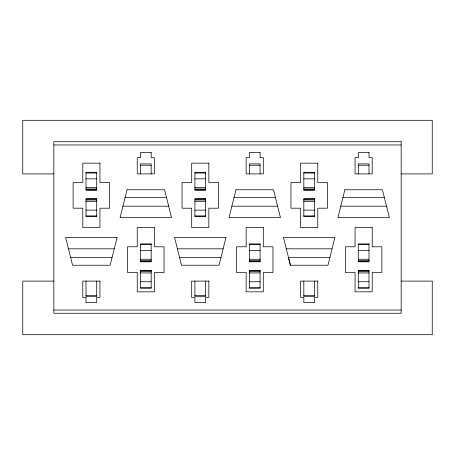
<?xml version="1.0" encoding="UTF-8"?>
<svg xmlns="http://www.w3.org/2000/svg" width="455" height="455" viewBox="0 0 455 455"><rect width="100%" height="100%" fill="white"/><g stroke="black" fill="none" stroke-linecap="round" stroke-linejoin="round"><path stroke-width="0.68" d="M53.838 144.957L401.162 144.957M140.453 165.245L151.174 165.245M249.368 165.245L260.089 165.245M358.284 165.245L369.005 165.245M85.995 173.042L96.716 173.042M194.911 173.042L205.632 173.042M303.826 173.042L314.547 173.042M53.838 173.901L22.75 173.901L22.75 120.302L432.25 120.302L432.25 173.901L401.162 173.901M85.995 178.832L96.716 178.832M194.911 178.832L205.632 178.832M303.826 178.832L314.547 178.832M85.995 187.642L96.716 187.642M194.911 187.642L205.632 187.642M303.826 187.642L314.547 187.642M85.995 188.996L96.716 188.996M194.911 188.996L205.632 188.996M303.826 188.996L314.547 188.996M85.995 189.871L96.716 189.871M194.911 189.871L205.632 189.871M303.826 189.871L314.547 189.871M125.079 197.612L166.547 197.612M233.995 197.612L275.463 197.612M342.905 197.612L384.378 197.612M85.995 199.097L96.716 199.023M194.911 199.097L205.632 199.023M303.826 199.097L314.547 199.023M85.995 199.967L96.716 199.967M194.911 199.967L205.632 199.967M303.826 199.967L314.547 199.967M85.995 201.32L96.716 201.32M194.911 201.32L205.632 201.32M303.826 201.32L314.547 201.32M122.941 206.189L168.686 206.189M231.857 206.189L277.601 206.189M340.772 206.189L386.517 206.189M85.995 210.136L96.716 210.136M194.911 210.136L205.632 210.136M303.826 210.136L314.547 210.136M85.995 215.92L96.716 215.92M194.911 215.92L205.632 215.92M303.826 215.92L314.547 215.92M140.453 244.654L151.174 244.654M249.368 244.654L260.089 244.654M358.284 244.654L369.005 244.654M68.483 248.811L114.228 248.811M177.399 248.811L223.143 248.811M286.314 248.811L332.059 248.811M140.453 250.443L151.174 250.443M249.368 250.443L260.089 250.443M358.284 250.443L369.005 250.443M70.622 257.388L112.095 257.388M179.537 257.388L221.005 257.388M329.921 257.388L288.453 257.388L290.409 265.237L327.964 265.237L334.914 237.362L283.459 237.362L290.409 265.237M140.453 259.253L151.174 259.253M249.368 259.253L260.089 259.253M358.284 259.253L369.005 259.253M140.453 260.607L151.174 260.607M249.368 260.607L260.089 260.607M358.284 260.607L369.005 260.607M140.453 261.551L151.174 261.477M249.368 261.551L260.089 261.477M358.284 261.477L369.005 261.551M140.453 270.702L151.174 270.702M249.368 270.702L260.089 270.702M358.284 270.702L369.005 270.702M140.453 271.578L151.174 271.578M249.368 271.578L260.089 271.578M358.284 271.578L369.005 271.578M140.453 272.932L151.174 272.932M249.368 272.932L260.089 272.932M358.284 272.932L369.005 272.932M53.838 281.099L22.75 281.099L22.75 334.698L432.25 334.698L432.25 281.099L401.162 281.099M140.453 281.742L151.174 281.742M249.368 281.742L260.089 281.742M358.284 281.742L369.005 281.742M140.453 287.532L151.174 287.532M249.368 287.532L260.089 287.532M358.284 287.532L369.005 287.532M85.995 295.329L96.716 295.329M194.911 295.329L205.632 295.329M303.826 295.329L314.547 295.329M53.838 310.043L401.162 310.043M369.005 173.901L369.005 163.897L358.284 163.897L358.284 173.901M314.547 281.099L314.547 296.683L303.826 296.683L303.826 281.099M260.089 173.901L260.089 163.897L249.368 163.897L249.368 173.901M205.632 281.099L205.632 296.683L194.911 296.683L194.911 281.099M151.174 173.901L151.174 163.897L140.453 163.897L140.453 173.901M96.716 281.099L96.716 296.683L85.995 296.683L85.995 281.099M127.036 189.763L120.086 217.638L171.541 217.638L164.591 189.763L127.036 189.763M117.083 237.362L110.138 265.237L72.578 265.237L65.628 237.362L117.083 237.362M235.952 189.763L229.001 217.638L280.456 217.638L273.506 189.763L235.952 189.763M225.999 237.362L219.048 265.237L181.494 265.237L174.544 237.362L225.999 237.362M344.862 189.763L337.917 217.638L389.372 217.638L382.422 189.763L344.862 189.763M401.162 141.738L53.838 141.738L53.838 313.262L401.162 313.262L401.162 141.738M151.174 152.459L140.453 152.459L140.453 157.606L137.239 157.606L137.239 173.901L154.393 173.901L154.393 157.606L151.174 157.606L151.174 152.459M260.089 152.459L249.368 152.459L249.368 157.606L246.155 157.606L246.155 173.901L263.303 173.901L263.303 157.606L260.089 157.606L260.089 152.459M369.005 152.459L358.284 152.459L358.284 157.606L355.065 157.606L355.065 173.901L372.218 173.901L372.218 157.606L369.005 157.606L369.005 152.459M99.935 163.18L82.782 163.18L82.782 182.478L73.136 182.478L73.136 208.202L82.782 208.202L82.782 227.5L99.935 227.5L99.935 208.202L109.581 208.202L109.581 182.478L99.935 182.478L99.935 163.18M208.845 163.18L191.697 163.18L191.697 182.478L182.045 182.478L182.045 208.202L191.697 208.202L191.697 227.5L208.845 227.5L208.845 208.202L218.497 208.202L218.497 182.478L208.845 182.478L208.845 163.18M317.761 163.18L300.607 163.18L300.607 182.478L290.961 182.478L290.961 208.202L300.607 208.202L300.607 227.5L317.761 227.5L317.761 208.202L327.407 208.202L327.407 182.478L317.761 182.478L317.761 163.18M96.716 172.291L85.995 172.291L85.995 190.196L96.716 190.196L96.716 172.291M205.632 172.291L194.911 172.291L194.911 190.196L205.632 190.196L205.632 172.291M314.547 172.291L303.826 172.291L303.826 190.196L314.547 190.196L314.547 172.291M96.716 198.772L85.995 198.772L85.995 216.677L96.716 216.677L96.716 198.772M205.632 198.772L194.911 198.772L194.911 216.677L205.632 216.677L205.632 198.772M314.547 198.772L303.826 198.772L303.826 216.677L314.547 216.677L314.547 198.772M154.393 227.5L137.239 227.5L137.239 246.798L127.593 246.798L127.593 272.522L137.239 272.522L137.239 291.82L154.393 291.82L154.393 272.522L164.039 272.522L164.039 246.798L154.393 246.798L154.393 227.5M263.303 227.5L246.155 227.5L246.155 246.798L236.503 246.798L236.503 272.522L246.155 272.522L246.155 291.82L263.303 291.82L263.303 272.522L272.954 272.522L272.954 246.798L263.303 246.798L263.303 227.5M372.218 227.5L355.065 227.5L355.065 246.798L345.419 246.798L345.419 272.522L355.065 272.522L355.065 291.82L372.218 291.82L372.218 272.522L381.864 272.522L381.864 246.798L372.218 246.798L372.218 227.5M151.174 243.897L140.453 243.897L140.453 261.801L151.174 261.801L151.174 243.897M260.089 243.897L249.368 243.897L249.368 261.801L260.089 261.801L260.089 243.897M369.005 243.897L358.284 243.897L358.284 261.801L369.005 261.801L369.005 243.897M151.174 270.378L140.453 270.378L140.453 288.288L151.174 288.288L151.174 270.378M260.089 270.378L249.368 270.378L249.368 288.288L260.089 288.288L260.089 270.378M369.005 270.378L358.284 270.378L358.284 288.288L369.005 288.288L369.005 270.378M99.935 281.099L82.782 281.099L82.782 297.394L85.995 297.394L85.995 302.541L96.716 302.541L96.716 297.394L99.935 297.394L99.935 281.099M208.845 281.099L191.697 281.099L191.697 297.394L194.911 297.394L194.911 302.541L205.632 302.541L205.632 297.394L208.845 297.394L208.845 281.099M317.761 281.099L300.607 281.099L300.607 297.394L303.826 297.394L303.826 302.541L314.547 302.541L314.547 297.394L317.761 297.394L317.761 281.099"/></g></svg>
